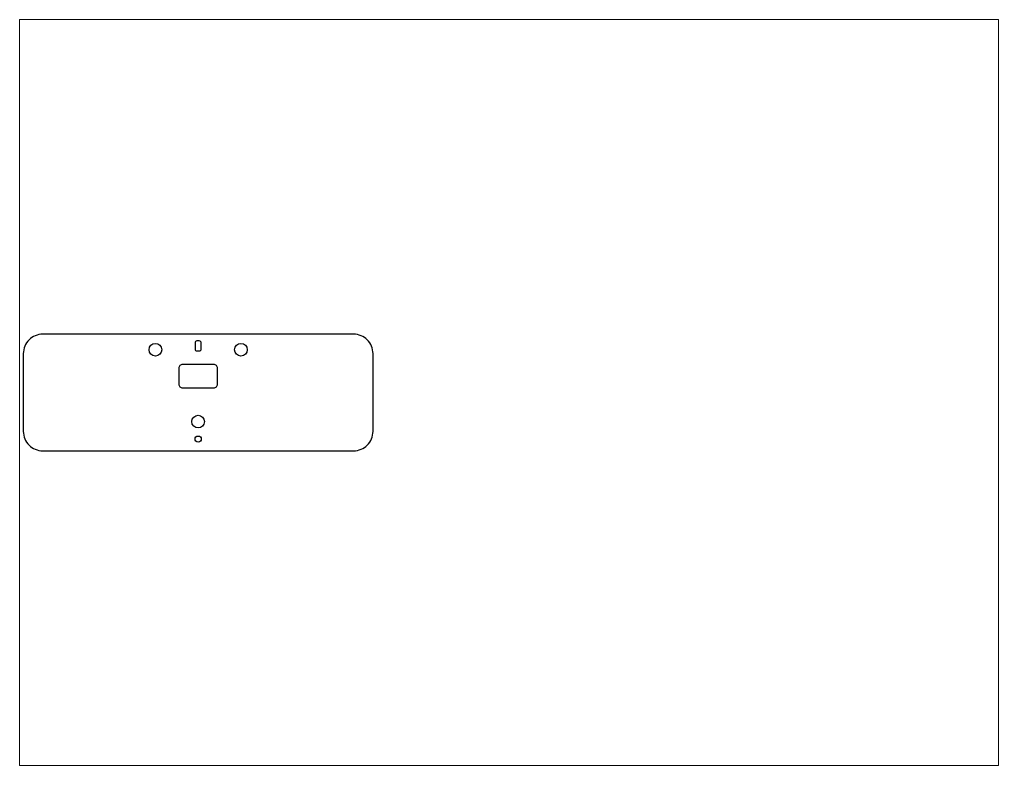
# Paper-space layout 'Layout2' of a CAD drawing. Header units: inches. Extents: x 1.05 to 9.45, y 0.8 to 7.2.
# The model-space entities are those that its viewports show. They can reach past a viewport. Long polylines and large blocks are cut down to what shows.
import ezdxf

# ---------------------------------------------------------------- set-up
doc = ezdxf.new("R2010")
doc.units = ezdxf.units.IN
doc.header["$MEASUREMENT"] = 0

msp = doc.modelspace()

# ---------------------------------------------------------------- linework, layer by layer
at = {"elevation": -5}
for points in [[(5, 0), (85, 0, 0.414214), (90, 5), (90, 25, 0.414214), (85, 30), (5, 30, 0.414214), (0, 25), (0, 5, 0.414214)], [(45.79, 26.2), (45.79, 27.79, 0.414214), (45.29, 28.29), (44.7, 28.29, 0.414214), (44.2, 27.79), (44.2, 26.2, 0.414214), (44.7, 25.7), (45.29, 25.7, 0.414214)], [(41, 16.2), (49, 16.2, 0.414214), (50, 17.2), (50, 21.2, 0.414214), (49, 22.2), (41, 22.2, 0.414214), (40, 21.2), (40, 17.2, 0.414214)]]:
    msp.add_lwpolyline(points, format="xyb", close=True, dxfattribs=at)
for centre, radius in [((34, 26.02, -5), 1.63), ((56, 26.02, -5), 1.63), ((45, 7.5, -5), 1.63), ((45, 3, -5), 0.795)]:
    msp.add_circle(centre, radius)

psp = doc.layouts.new('Layout2')

# ---------------------------------------------------------------- viewports
at = {"layer": '0'}
psp.add_viewport(center=(5.25, 4), size=(8.4, 6.4), view_center_point=(125, 15), view_height=191.941389, dxfattribs=at)

doc.saveas('drawing.dxf')
